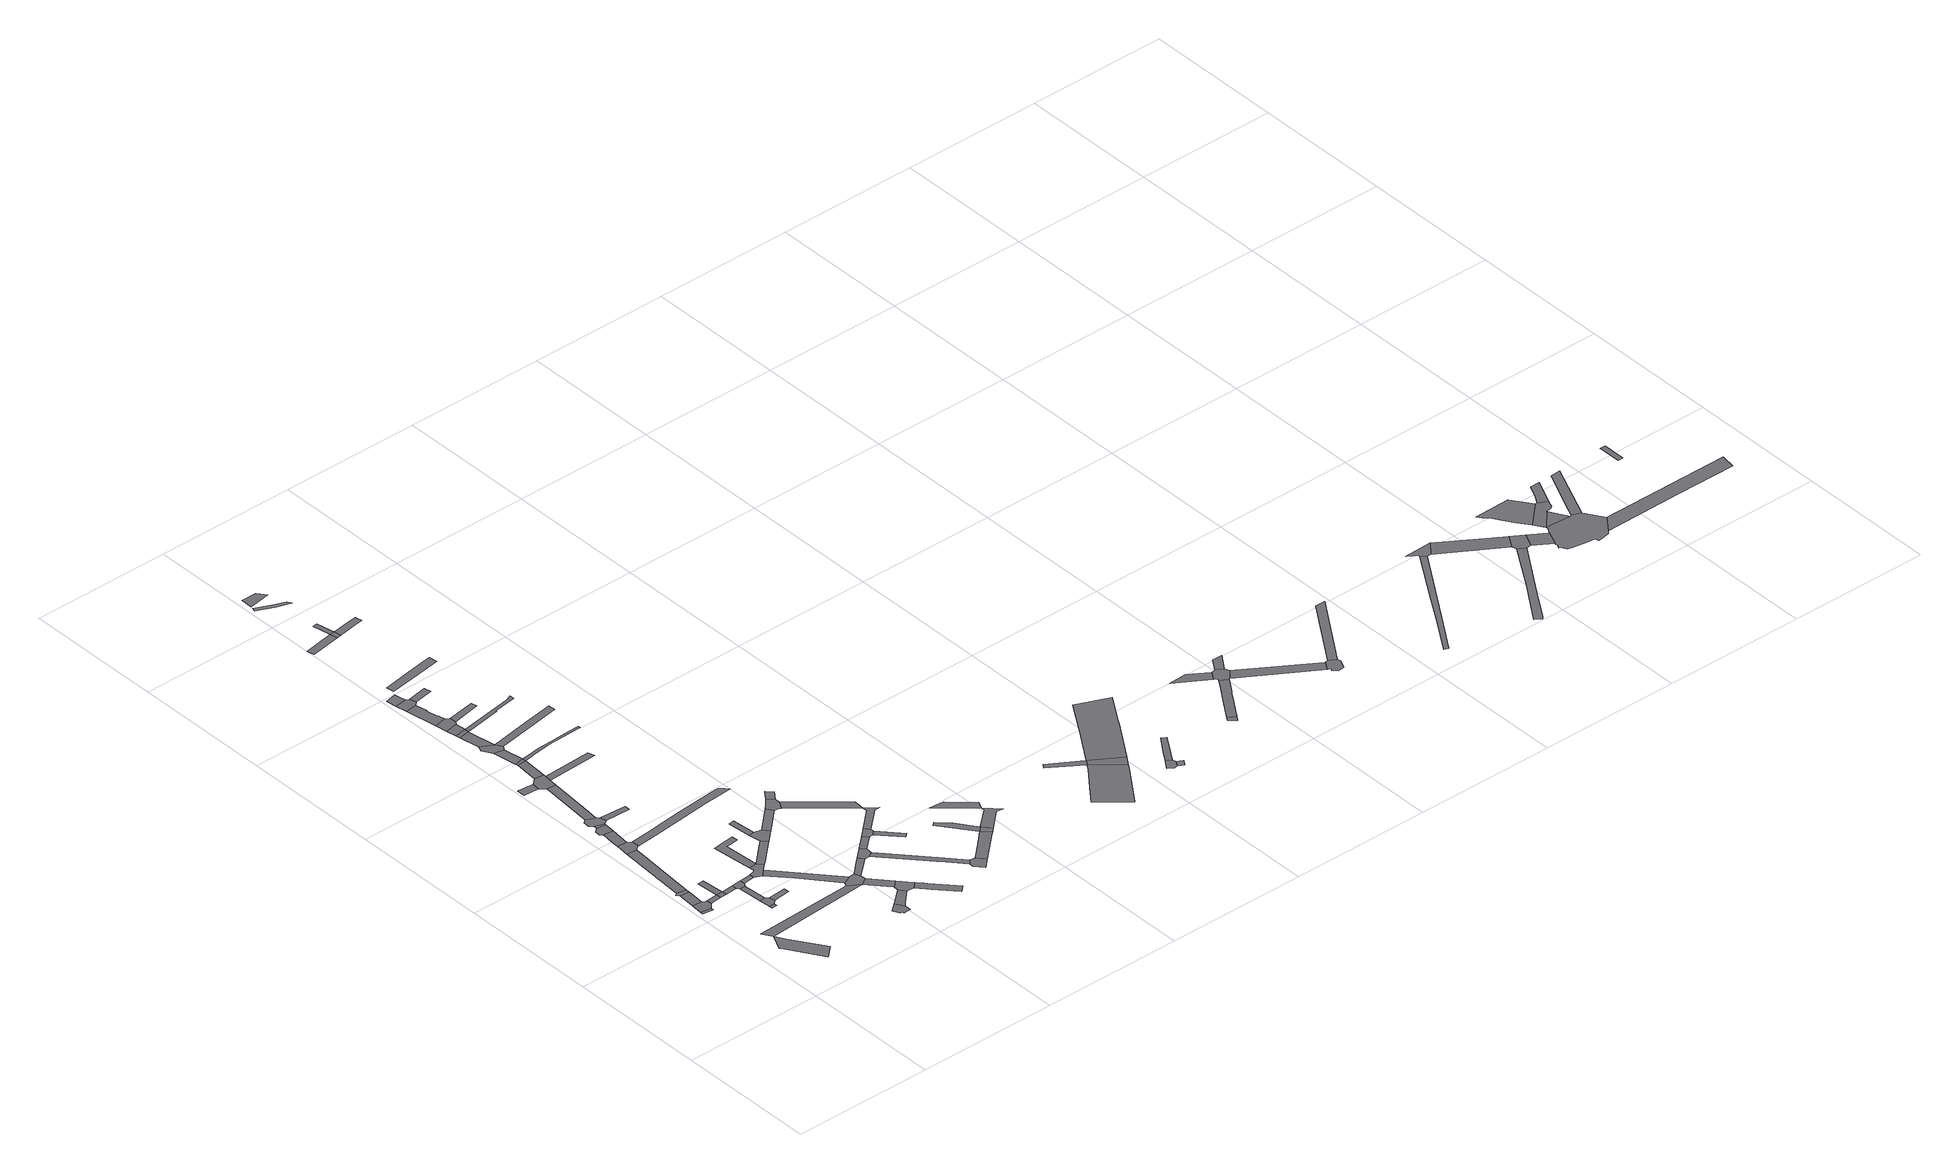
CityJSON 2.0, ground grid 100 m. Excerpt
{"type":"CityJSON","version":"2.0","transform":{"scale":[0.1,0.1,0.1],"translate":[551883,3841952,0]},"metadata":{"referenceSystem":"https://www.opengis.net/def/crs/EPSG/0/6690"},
"CityObjects":{
"road1":{"type":"Road","attributes":{"RoadStructureAttribute.sectionType":"1"},"geometry":[{"type":"MultiSurface","lod":"1","boundaries":[[[0,1,2,3]]]}]},
"road2":{"type":"Road","attributes":{"RoadStructureAttribute.sectionType":"1"},"geometry":[{"type":"MultiSurface","lod":"1","boundaries":[[[4,5,6,7,8,9,10]]]}]},
"road3":{"type":"Road","geometry":[{"type":"MultiSurface","lod":"1","boundaries":[[[11,0,3,12,13,14,15]]]}]},
"road4":{"type":"Road","attributes":{"RoadStructureAttribute.sectionType":"1"},"geometry":[{"type":"MultiSurface","lod":"1","boundaries":[[[16,11,15,17]]]}]},
"road5":{"type":"Road","geometry":[{"type":"MultiSurface","lod":"1","boundaries":[[[18,19,16,17,20]]]}]},
"road6":{"type":"Road","attributes":{"RoadStructureAttribute.sectionType":"1"},"geometry":[{"type":"MultiSurface","lod":"1","boundaries":[[[21,13,12,22]]]}]},
"road7":{"type":"Road","attributes":{"RoadStructureAttribute.sectionType":"1"},"geometry":[{"type":"MultiSurface","lod":"1","boundaries":[[[23,18,20,24]]]}]},
"road8":{"type":"Road","geometry":[{"type":"MultiSurface","lod":"1","boundaries":[[[25,21,22,26]]]}]},
"road9":{"type":"Road","geometry":[{"type":"MultiSurface","lod":"1","boundaries":[[[27,28,21,25]]]}]},
"road10":{"type":"Road","attributes":{"RoadStructureAttribute.sectionType":"1"},"geometry":[{"type":"MultiSurface","lod":"1","boundaries":[[[29,25,26,30]]]}]},
"road11":{"type":"Road","geometry":[{"type":"MultiSurface","lod":"1","boundaries":[[[31,32,33,34]]]}]},
"road12":{"type":"Road","geometry":[{"type":"MultiSurface","lod":"1","boundaries":[[[35,36,34,33,37,38]]]}]},
"road13":{"type":"Road","attributes":{"RoadStructureAttribute.sectionType":"1"},"geometry":[{"type":"MultiSurface","lod":"1","boundaries":[[[39,40,36,35]]]}]},
"road14":{"type":"Road","geometry":[{"type":"MultiSurface","lod":"1","boundaries":[[[41,23,24,42,43,44,45]]]}]},
"road15":{"type":"Road","geometry":[{"type":"MultiSurface","lod":"1","boundaries":[[[46,29,30,40,39,47]]]}]},
"road16":{"type":"Road","attributes":{"RoadStructureAttribute.sectionType":"1"},"geometry":[{"type":"MultiSurface","lod":"1","boundaries":[[[48,49,41,45,50]]]}]},
"road17":{"type":"Road","attributes":{"RoadStructureAttribute.sectionType":"1"},"geometry":[{"type":"MultiSurface","lod":"1","boundaries":[[[51,52,5,53]]]}]},
"road18":{"type":"Road","geometry":[{"type":"MultiSurface","lod":"1","boundaries":[[[54,55,56,48,50,57,58]]]}]},
"road19":{"type":"Road","attributes":{"RoadStructureAttribute.sectionType":"1"},"geometry":[{"type":"MultiSurface","lod":"1","boundaries":[[[59,60,38,37]]]}]},
"road20":{"type":"Road","attributes":{"RoadStructureAttribute.sectionType":"1"},"geometry":[{"type":"MultiSurface","lod":"1","boundaries":[[[61,54,58,62]]]}]},
"road21":{"type":"Road","attributes":{"RoadStructureAttribute.sectionType":"1"},"geometry":[{"type":"MultiSurface","lod":"1","boundaries":[[[63,64,46,47,65]]]}]},
"road22":{"type":"Road","geometry":[{"type":"MultiSurface","lod":"1","boundaries":[[[66,67,68,61,62,69,70,71]]]}]},
"road23":{"type":"Road","attributes":{"RoadStructureAttribute.sectionType":"1"},"geometry":[{"type":"MultiSurface","lod":"1","boundaries":[[[72,73,74,75]]]}]},
"road24":{"type":"Road","attributes":{"RoadStructureAttribute.sectionType":"1"},"geometry":[{"type":"MultiSurface","lod":"1","boundaries":[[[76,77,66,71,78,79]]]}]},
"road25":{"type":"Road","geometry":[{"type":"MultiSurface","lod":"1","boundaries":[[[80,81,82,83,63,65,84,85,86]]]}]},
"road26":{"type":"Road","geometry":[{"type":"MultiSurface","lod":"1","boundaries":[[[87,88,70,69]]]}]},
"road27":{"type":"Road","geometry":[{"type":"MultiSurface","lod":"1","boundaries":[[[89,75,74,76,79,90,91,92]]]}]},
"road28":{"type":"Road","attributes":{"RoadStructureAttribute.sectionType":"1"},"geometry":[{"type":"MultiSurface","lod":"1","boundaries":[[[93,94,95,96,97,98,81,80]]]}]},
"road29":{"type":"Road","attributes":{"RoadStructureAttribute.sectionType":"1"},"geometry":[{"type":"MultiSurface","lod":"1","boundaries":[[[85,84,99,100,101]]]}]},
"road30":{"type":"Road","geometry":[{"type":"MultiSurface","lod":"1","boundaries":[[[102,103,104,105,106,107,108,109,110]]]}]},
"road31":{"type":"Road","attributes":{"RoadStructureAttribute.sectionType":"1"},"geometry":[{"type":"MultiSurface","lod":"1","boundaries":[[[111,112,89,92]]]}]},
"road32":{"type":"Road","attributes":{"RoadStructureAttribute.sectionType":"1"},"geometry":[{"type":"MultiSurface","lod":"1","boundaries":[[[113,114,80,86,115,116,117]]]}]},
"road33":{"type":"Road","geometry":[{"type":"MultiSurface","lod":"1","boundaries":[[[118,119,112,111]]]}]},
"road34":{"type":"Road","attributes":{"RoadStructureAttribute.sectionType":"1"},"geometry":[{"type":"MultiSurface","lod":"1","boundaries":[[[120,119,118,121]]]}]},
"road35":{"type":"Road","geometry":[{"type":"MultiSurface","lod":"1","boundaries":[[[122,123,120,121,124,125]]]}]},
"road36":{"type":"Road","attributes":{"RoadStructureAttribute.sectionType":"1"},"geometry":[{"type":"MultiSurface","lod":"1","boundaries":[[[126,127,122,125]]]}]},
"road37":{"type":"Road","geometry":[{"type":"MultiSurface","lod":"1","boundaries":[[[128,101,100,51,53,129,130]]]}]},
"road38":{"type":"Road","attributes":{"RoadStructureAttribute.sectionType":"1"},"geometry":[{"type":"MultiSurface","lod":"1","boundaries":[[[131,132,102,110,133,134,135]]]}]},
"road39":{"type":"Road","attributes":{"RoadStructureAttribute.sectionType":"1"},"geometry":[{"type":"MultiSurface","lod":"1","boundaries":[[[136,137,138,139,140,141,142,143,144,145,146,147,44,43]]]}]},
"road40":{"type":"Road","geometry":[{"type":"MultiSurface","lod":"1","boundaries":[[[148,149,127,126]]]}]},
"road41":{"type":"Road","attributes":{"RoadStructureAttribute.sectionType":"1"},"geometry":[{"type":"MultiSurface","lod":"1","boundaries":[[[150,151,149,148]]]}]},
"road42":{"type":"Road","geometry":[{"type":"MultiSurface","lod":"1","boundaries":[[[152,153,151,150,154,155]]]}]},
"road43":{"type":"Road","attributes":{"RoadStructureAttribute.sectionType":"1"},"geometry":[{"type":"MultiSurface","lod":"1","boundaries":[[[156,157,158,159,160,161,153,152]]]}]},
"road44":{"type":"Road","attributes":{"RoadStructureAttribute.sectionType":"1"},"geometry":[{"type":"MultiSurface","lod":"1","boundaries":[[[129,53,162,163]]]}]},
"road45":{"type":"Road","attributes":{"RoadStructureAttribute.sectionType":"1"},"geometry":[{"type":"MultiSurface","lod":"1","boundaries":[[[164,165,91,90]]]}]},
"road46":{"type":"Road","geometry":[{"type":"MultiSurface","lod":"1","boundaries":[[[166,167,161,160,168,169]]]}]},
"road47":{"type":"Road","attributes":{"RoadStructureAttribute.sectionType":"1"},"geometry":[{"type":"MultiSurface","lod":"1","boundaries":[[[170,171,172,167,166]]]}]},
"road48":{"type":"Road","geometry":[{"type":"MultiSurface","lod":"1","boundaries":[[[173,174,175,176]]]}]},
"road49":{"type":"Road","geometry":[{"type":"MultiSurface","lod":"1","boundaries":[[[176,175,113,117,177,178]]]}]},
"road50":{"type":"Road","geometry":[{"type":"MultiSurface","lod":"1","boundaries":[[[179,163,162,131,135,180,181]]]}]},
"road51":{"type":"Road","attributes":{"RoadStructureAttribute.sectionType":"1"},"geometry":[{"type":"MultiSurface","lod":"1","boundaries":[[[182,183,128,130,184,185]]]}]},
"road52":{"type":"Road","attributes":{"RoadStructureAttribute.sectionType":"1"},"geometry":[{"type":"MultiSurface","lod":"1","boundaries":[[[186,187,155,154]]]}]},
"road53":{"type":"Road","geometry":[{"type":"MultiSurface","lod":"1","boundaries":[[[188,189,190,191,169,168]]]}]},
"road54":{"type":"Road","attributes":{"RoadStructureAttribute.sectionType":"1"},"geometry":[{"type":"MultiSurface","lod":"1","boundaries":[[[192,193,194,195,196,197,198,199,200,201,202,203,204,205,118,111]]]}]},
"road55":{"type":"Road","attributes":{"RoadStructureAttribute.sectionType":"1"},"geometry":[{"type":"MultiSurface","lod":"1","boundaries":[[[206,207,181,180,208,209,210,211]]]}]},
"road56":{"type":"Road","attributes":{"RoadStructureAttribute.sectionType":"1"},"geometry":[{"type":"MultiSurface","lod":"1","boundaries":[[[212,213,178,177,214]]]}]},
"road57":{"type":"Road","geometry":[{"type":"MultiSurface","lod":"1","boundaries":[[[215,182,185,216,217,218]]]}]},
"road58":{"type":"Road","attributes":{"RoadStructureAttribute.sectionType":"1"},"geometry":[{"type":"MultiSurface","lod":"1","boundaries":[[[219,220,221,222,223,224,225,148,126]]]}]},
"road59":{"type":"Road","attributes":{"RoadStructureAttribute.sectionType":"1"},"geometry":[{"type":"MultiSurface","lod":"1","boundaries":[[[226,227,228,229,125,124]]]}]},
"road60":{"type":"Road","attributes":{"RoadStructureAttribute.sectionType":"1"},"geometry":[{"type":"MultiSurface","lod":"1","boundaries":[[[230,231,232,233]]]}]},
"road61":{"type":"Road","attributes":{"RoadStructureAttribute.sectionType":"1"},"geometry":[{"type":"MultiSurface","lod":"1","boundaries":[[[234,235,236,237,238,239]]]}]},
"road62":{"type":"Road","attributes":{"RoadStructureAttribute.sectionType":"1"},"geometry":[{"type":"MultiSurface","lod":"1","boundaries":[[[240,215,218,241]]]}]},
"road63":{"type":"Road","geometry":[{"type":"MultiSurface","lod":"1","boundaries":[[[242,243,244,212,214,245,246,247,248]]]}]},
"road64":{"type":"Road","attributes":{"RoadStructureAttribute.sectionType":"1"},"geometry":[{"type":"MultiSurface","lod":"1","boundaries":[[[249,250,217,216,251,252,253,254]]]}]},
"road65":{"type":"Road","geometry":[{"type":"MultiSurface","lod":"1","boundaries":[[[255,240,241,256,257,258]]]}]},
"road66":{"type":"Road","geometry":[{"type":"MultiSurface","lod":"1","boundaries":[[[259,230,233,260]]]}]},
"road67":{"type":"Road","attributes":{"RoadStructureAttribute.sectionType":"1"},"geometry":[{"type":"MultiSurface","lod":"1","boundaries":[[[261,262,242,248]]]}]},
"road68":{"type":"Road","geometry":[{"type":"MultiSurface","lod":"1","boundaries":[[[263,264,230,259]]]}]},
"road69":{"type":"Road","attributes":{"RoadStructureAttribute.sectionType":"1"},"geometry":[{"type":"MultiSurface","lod":"1","boundaries":[[[265,266,267,268,269,270,271]]]}]},
"road70":{"type":"Road","attributes":{"RoadStructureAttribute.sectionType":"1"},"geometry":[{"type":"MultiSurface","lod":"1","boundaries":[[[272,273,274,275]]]}]},
"road71":{"type":"Road","geometry":[{"type":"MultiSurface","lod":"1","boundaries":[[[276,277,257,256]]]}]},
"road72":{"type":"Road","attributes":{"RoadStructureAttribute.sectionType":"1"},"geometry":[{"type":"MultiSurface","lod":"1","boundaries":[[[278,247,246,279]]]}]},
"road73":{"type":"Road","geometry":[{"type":"MultiSurface","lod":"1","boundaries":[[[254,253,280,281,282,283]]]}]},
"road74":{"type":"Road","attributes":{"RoadStructureAttribute.sectionType":"1"},"geometry":[{"type":"MultiSurface","lod":"1","boundaries":[[[284,285,286,287,259,260]]]}]},
"road75":{"type":"Road","attributes":{"RoadStructureAttribute.sectionType":"1"},"geometry":[{"type":"MultiSurface","lod":"1","boundaries":[[[288,289,279,290,255,258]]]}]},
"road76":{"type":"Road","attributes":{"RoadStructureAttribute.sectionType":"1"},"geometry":[{"type":"MultiSurface","lod":"1","boundaries":[[[291,292,293,283,282,294,295,296]]]}]},
"road77":{"type":"Road","geometry":[{"type":"MultiSurface","lod":"1","boundaries":[[[297,298,299,291,300]]]}]},
"road78":{"type":"Road","geometry":[{"type":"MultiSurface","lod":"1","boundaries":[[[300,291,296,301]]]}]},
"road79":{"type":"Road","attributes":{"RoadStructureAttribute.sectionType":"1"},"geometry":[{"type":"MultiSurface","lod":"1","boundaries":[[[302,303,304,305]]]}]},
"road80":{"type":"Road","attributes":{"RoadStructureAttribute.sectionType":"1"},"geometry":[{"type":"MultiSurface","lod":"1","boundaries":[[[306,307,302,308,300,301]]]}]},
"road81":{"type":"Road","attributes":{"function":"2","RoadStructureAttribute.sectionType":"1"},"geometry":[{"type":"MultiSurface","lod":"1","boundaries":[[[309,310,311,312,313,314,315]]]}]},
"road82":{"type":"Road","geometry":[{"type":"MultiSurface","lod":"1","boundaries":[[[316,317,309,318]]]}]},
"road83":{"type":"Road","geometry":[{"type":"MultiSurface","lod":"1","boundaries":[[[318,309,315,319]]]}]},
"road84":{"type":"Road","geometry":[{"type":"MultiSurface","lod":"1","boundaries":[[[320,321,322,323,324,325]]]}]},
"road85":{"type":"Road","geometry":[{"type":"MultiSurface","lod":"1","boundaries":[[[326,327,324,323]]]}]},
"road86":{"type":"Road","attributes":{"function":"2","RoadStructureAttribute.sectionType":"1"},"geometry":[{"type":"MultiSurface","lod":"1","boundaries":[[[328,329,330,331,332,333,334,318,319]]]}]},
"road87":{"type":"Road","attributes":{"RoadStructureAttribute.sectionType":"1"},"geometry":[{"type":"MultiSurface","lod":"1","boundaries":[[[335,336,337,338,320,325]]]}]},
"road88":{"type":"Road","geometry":[{"type":"MultiSurface","lod":"1","boundaries":[[[339,340,341,342]]]}]},
"road89":{"type":"Road","attributes":{"RoadStructureAttribute.sectionType":"1"},"geometry":[{"type":"MultiSurface","lod":"1","boundaries":[[[343,344,345,346,347,339,342,348,349,350,351,352,353]]]}]},
"road90":{"type":"Road","attributes":{"RoadStructureAttribute.sectionType":"1"},"geometry":[{"type":"MultiSurface","lod":"1","boundaries":[[[354,355,356,357]]]}]},
"road91":{"type":"Road","geometry":[{"type":"MultiSurface","lod":"1","boundaries":[[[358,359,357,356,360,343,353,361,362,363]]]}]},
"road92":{"type":"Road","attributes":{"RoadStructureAttribute.sectionType":"1"},"geometry":[{"type":"MultiSurface","lod":"1","boundaries":[[[364,365,358,363]]]}]},
"road93":{"type":"Road","attributes":{"RoadStructureAttribute.sectionType":"1"},"geometry":[{"type":"MultiSurface","lod":"1","boundaries":[[[362,361,366,367]]]}]},
"road94":{"type":"Road","geometry":[{"type":"MultiSurface","lod":"1","boundaries":[[[368,367,366,369,370,371,372,373,374,375]]]}]},
"road95":{"type":"Road","attributes":{"RoadStructureAttribute.sectionType":"1"},"geometry":[{"type":"MultiSurface","lod":"1","boundaries":[[[376,377,368,375]]]}]},
"road96":{"type":"Road","attributes":{"RoadStructureAttribute.sectionType":"1"},"geometry":[{"type":"MultiSurface","lod":"1","boundaries":[[[378,379,380,381,382,383,384,385]]]}]},
"road97":{"type":"Road","geometry":[{"type":"MultiSurface","lod":"1","boundaries":[[[386,387,388,378,385,389]]]}]},
"road98":{"type":"Road","attributes":{"RoadStructureAttribute.sectionType":"1"},"geometry":[{"type":"MultiSurface","lod":"1","boundaries":[[[390,391,392,393,394,395,396,397,398,399,400,401,402,403,404]]]}]},
"road99":{"type":"Road","attributes":{"RoadStructureAttribute.sectionType":"1"},"geometry":[{"type":"MultiSurface","lod":"1","boundaries":[[[405,386,389,406,407,408]]]}]},
"road100":{"type":"Road","geometry":[{"type":"MultiSurface","lod":"1","boundaries":[[[408,407,409,390,404,410,411]]]}]},
"road101":{"type":"Road","attributes":{"RoadStructureAttribute.sectionType":"1"},"geometry":[{"type":"MultiSurface","lod":"1","boundaries":[[[411,410,412,413]]]}]},
"road102":{"type":"Road","attributes":{"RoadStructureAttribute.sectionType":"1"},"geometry":[{"type":"MultiSurface","lod":"1","boundaries":[[[414,415,416,417,418,419,420,421,422,423]]]}]},
"road103":{"type":"Road","geometry":[{"type":"MultiSurface","lod":"1","boundaries":[[[424,425,413,412,426,427,428,429,430,431,432,433,434,435,436,437,438,439,440,441,442]]]}]},
"road104":{"type":"Road","geometry":[{"type":"MultiSurface","lod":"1","boundaries":[[[443,423,422,424,444,445,446,447,448,449,450,451,452,453]]]}]},
"road105":{"type":"Road","attributes":{"RoadStructureAttribute.sectionType":"1"},"geometry":[{"type":"MultiSurface","lod":"1","boundaries":[[[444,424,442]]]}]},
"road106":{"type":"Road","attributes":{"RoadStructureAttribute.sectionType":"1"},"geometry":[{"type":"MultiSurface","lod":"1","boundaries":[[[454,455,456,443,453]]]}]},
"road107":{"type":"Road","attributes":{"RoadStructureAttribute.sectionType":"1"},"geometry":[{"type":"MultiSurface","lod":"1","boundaries":[[[457,458,459,460,461,462,440,439]]]}]},
"road108":{"type":"Road","attributes":{"RoadStructureAttribute.sectionType":"1"},"geometry":[{"type":"MultiSurface","lod":"1","boundaries":[[[438,437,463,464,465]]]}]},
"road109":{"type":"Road","geometry":[{"type":"MultiSurface","lod":"1","boundaries":[[[466,467,468,469]]]}]}
},
"vertices":[
[39,1101,0],[37,1083,0],[111,1071,0],[113,1091,0],
[247,564,0],[208,627,0],[155,516,0],[164,502,0],[254,357,0],[320,252,0],[399,324,0],
[46,1183,0],[148,1133,0],[145,1167,0],[134,1166,0],[114,1181,0],
[55,1310,0],[122,1306,0],
[59,1345,0],[41,1334,0],[125,1336,0],
[227,1173,0],[229,1138,0],
[96,1844,0],[170,1839,0],
[274,1176,0],[276,1141,0],
[264,1336,0],[220,1331,0],
[360,1182,0],[363,1146,0],
[396,853,0],[432,855,0],[430,876,0],[394,873,0],
[428,959,0],[389,955,0],[457,900,0],[450,942,0],
[416,1127,0],[378,1126,0],
[104,1942,0],[189,1859,0],[204,1860,0],[199,1917,0],[174,1936,0],
[430,1187,0],[432,1151,0],
[118,2086,0],[108,2001,0],[188,2076,0],
[879,728,0],[167,696,0],[963,677,0],
[128,2163,0],[103,2142,0],[98,2104,0],[193,2134,0],[195,2153,0],
[582,915,0],[579,951,0],
[131,2188,0],[196,2164,0],
[513,1195,0],[473,1190,0],[517,1163,0],
[135,2273,0],[110,2256,0],[108,2211,0],[229,2187,0],[216,2232,0],[198,2249,0],
[23,2765,0],[23,2708,0],[132,2701,0],[139,2756,0],
[170,2665,0],[143,2356,0],[205,2327,0],[236,2659,0],
[620,1256,0],[560,1250,0],[563,1213,0],[546,1203,0],[569,1138,0],[608,1181,0],[652,1219,0],
[404,2179,0],[408,2219,0],
[181,2791,0],[241,2717,0],[248,2769,0],[249,2785,0],
[602,1506,0],[633,1509,0],[693,1516,0],[691,1558,0],[606,1549,0],[533,1541,0],
[698,993,0],[892,756,0],[952,784,0],
[979,400,0],[920,351,0],[945,307,0],[955,305,0],[962,300,0],[965,290,0],[1015,292,0],[1014,323,0],[1014,338,0],
[263,2967,0],[196,2961,0],
[789,1416,0],[735,1365,0],[675,1239,0],[765,1322,0],[825,1377,0],
[261,2992,0],[193,2981,0],
[164,3151,0],[239,3137,0],
[140,3259,0],[127,3222,0],[256,3167,0],[228,3212,0],
[194,3416,0],[118,3404,0],
[995,787,0],[1017,711,0],[1013,745,0],
[1088,491,0],[1069,476,0],[1022,348,0],[1034,363,0],[1121,446,0],
[375,1876,0],[399,1879,0],[609,1903,0],[794,1923,0],[1006,1937,0],[980,1964,0],[955,1989,0],[930,1987,0],[786,1978,0],[616,1961,0],[404,1939,0],[336,1931,0],
[198,3448,0],[113,3434,0],
[189,3522,0],[101,3508,0],
[174,3610,0],[88,3591,0],[206,3546,0],[202,3593,0],
[166,3661,0],[158,3664,0],[146,3741,0],[149,3748,0],[134,3833,0],[52,3820,0],
[1092,531,0],[1139,572,0],
[611,2733,0],[598,2783,0],
[125,3915,0],[40,3902,0],[159,3856,0],[146,3902,0],
[117,3957,0],[110,3997,0],[28,3978,0],
[805,1675,0],[764,1672,0],[780,1504,0],[818,1508,0],
[908,1453,0],[871,1494,0],
[1187,517,0],[1173,444,0],[1217,483,0],
[1117,898,0],[1084,868,0],[1110,831,0],[1147,864,0],
[408,3584,0],[402,3626,0],
[223,3866,0],[295,3879,0],[285,3926,0],[175,3907,0],
[358,2983,0],[406,2991,0],[453,2996,0],[508,3000,0],[608,3003,0],[658,3004,0],[735,3007,0],[735,3023,0],[655,3021,0],[605,3018,0],[508,3015,0],[448,3014,0],[400,3011,0],[355,3006,0],
[1266,427,0],[1252,442,0],[1227,383,0],[1247,361,0],[1368,224,0],[1411,262,0],
[1027,1642,0],[1007,1622,0],[1059,1593,0],
[1191,964,0],[1183,862,0],[1220,888,0],[1222,930,0],
[463,3461,0],[461,3469,0],[626,3493,0],[625,3520,0],[625,3528,0],[619,3525,0],[583,3510,0],
[538,3215,0],[740,3249,0],[737,3297,0],[525,3262,0],
[222,4716,0],[3,4679,0],[15,4627,0],[231,4663,0],
[412,4069,0],[526,4087,0],[517,4144,0],[359,4120,0],[120,4083,0],[127,4024,0],
[1282,1046,0],[1312,1012,0],
[1099,1719,0],[1093,1711,0],[1056,1670,0],[1097,1593,0],[1107,1584,0],[1139,1639,0],[1138,1676,0],
[1562,497,0],[1514,552,0],[1460,553,0],[1496,513,0],[1592,406,0],[1617,434,0],
[1343,1101,0],[1344,1014,0],[1372,1041,0],[1373,1067,0],
[256,4719,0],[264,4668,0],
[1183,1737,0],[1145,1781,0],
[231,4852,0],[198,4849,0],
[152,5148,0],[215,5126,0],[260,5111,0],[242,5141,0],[171,5168,0],[43,5224,0],[36,5201,0],
[203,5271,0],[158,5330,0],[48,5329,0],[48,5244,0],
[1483,869,0],[1509,892,0],
[1484,1337,0],[1480,1262,0],
[1590,371,0],[1640,315,0],[1706,375,0],[1656,429,0],
[387,4689,0],[461,4701,0],[448,4748,0],[348,4733,0],
[1519,1198,0],[1559,1198,0],[1480,1225,0],
[1857,616,0],[1778,543,0],[1695,466,0],[1783,445,0],[1886,540,0],[1909,560,0],
[1788,786,0],[1707,870,0],[1684,847,0],[1887,647,0],
[1940,588,0],
[2020,790,0],[2047,843,0],[1888,984,0],[1783,995,0],
[2065,703,0],[2115,696,0],[2021,763,0],
[2792,701,0],[2766,662,0],[2652,515,0],[2562,399,0],[2759,227,0],[2958,505,0],[2980,536,0],
[2595,880,0],[2573,851,0],[2817,739,0],
[3024,603,0],
[3176,423,0],[3130,355,0],[3170,328,0],[3194,334,0],[3220,374,0],[3213,398,0],
[3236,313,0],[3260,350,0],
[3213,889,0],[3227,911,0],[3317,1050,0],[3361,1119,0],[3129,1219,0],[3000,1017,0],[2955,947,0],
[3276,495,0],[3341,595,0],[3306,614,0],[3227,497,0],
[3749,510,0],[3729,481,0],[3776,441,0],[3799,477,0],
[3959,827,0],[3914,758,0],[3897,733,0],[3886,716,0],[3828,629,0],[3801,479,0],[3884,603,0],[3933,675,0],[3943,690,0],[3957,711,0],[4012,792,0],
[3847,1003,0],[3717,999,0],[3941,854,0],[3980,915,0],
[4014,927,0],[4008,917,0],[3966,837,0],[4024,797,0],[4076,860,0],[4063,893,0],
[4139,1006,0],[4069,1005,0],
[4527,479,0],[4566,540,0],
[4591,548,0],[4545,468,0],[4547,460,0],[4542,452,0],[4576,425,0],[4617,428,0],[4644,489,0],[4639,516,0],
[4974,1014,0],[4902,1014,0],
[5711,981,0],[5473,607,0],[5354,420,0],[5192,167,0],[5223,156,0],[5394,419,0],[5502,583,0],[5742,951,0],
[5847,1043,0],[5647,1036,0],[5717,989,0],[5772,952,0],
[6202,651,0],[6028,377,0],[6007,344,0],[5983,306,0],[5955,265,0],[5926,221,0],[5805,40,0],[5851,10,0],[5860,23,0],[5967,186,0],[6001,238,0],[6062,333,0],[6073,349,0],[6088,372,0],[6254,619,0],
[6196,814,0],[6106,739,0],[6190,686,0],[6250,779,0],
[6201,655,0],[6289,624,0],[6335,723,0],
[6412,540,0],[6456,644,0],
[6492,1064,0],[6491,1066,0],[6232,1057,0],[6255,1024,0],[6277,1006,0],[6296,980,0],[6330,927,0],[6379,852,0],[6433,773,0],[6588,922,0],
[6482,700,0],[6482,683,0],[6409,533,0],[6413,519,0],[6400,494,0],[6411,488,0],[6435,450,0],[6465,438,0],[6570,423,0],[6623,418,0],[6626,414,0],[6636,389,0],[6719,404,0],[6741,426,0],[6824,535,0],[6739,671,0],[6677,695,0],[6670,689,0],[6664,689,0],
[6605,925,0],[6590,820,0],[6593,821,0],[6600,822,0],[6618,823,0],[6630,828,0],[6636,833,0],[6646,839,0],[6652,856,0],[6659,875,0],[6667,892,0],
[6752,1074,0],[6683,1072,0],[6639,984,0],
[6887,1004,0],[6920,1079,0],[6850,1077,0],[6801,970,0],[6795,957,0],[6701,749,0],
[7306,429,0],[7741,429,0],[7761,536,0],
[7258,927,0],[7297,929,0],[7298,1092,0],[7257,1090,0]
]}
